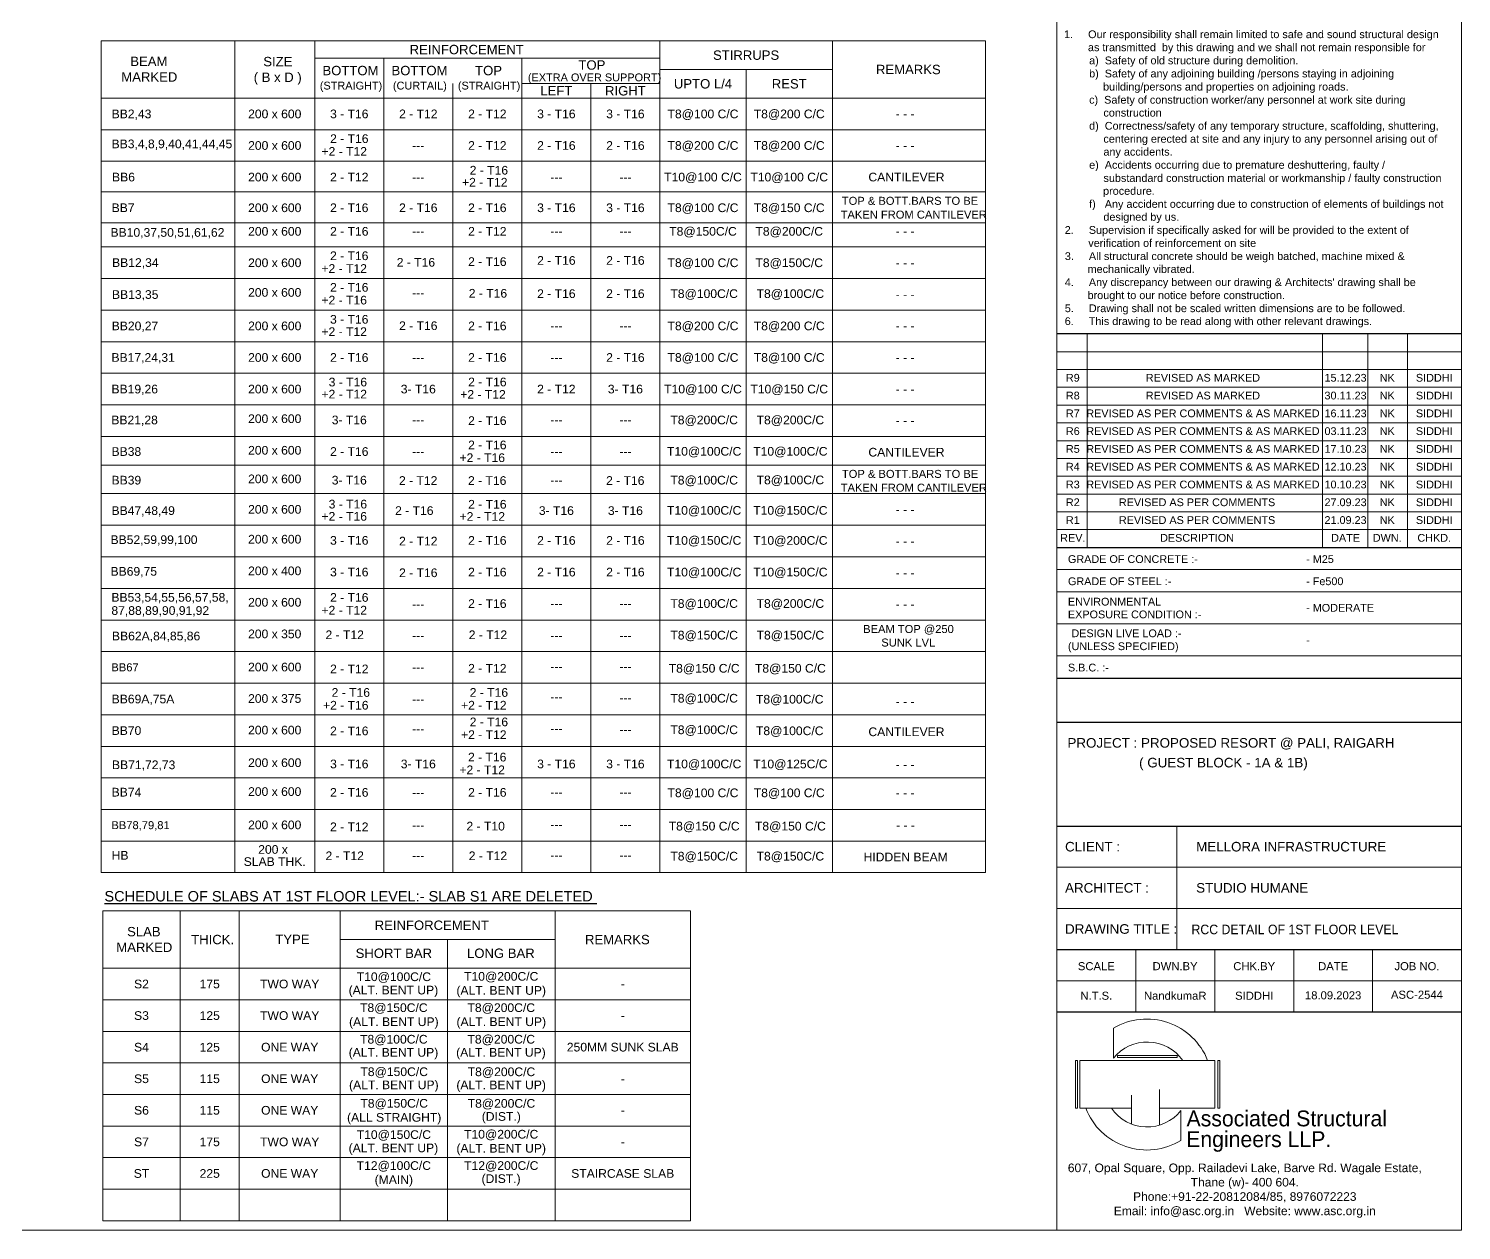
# Model space of a CAD drawing. Header units: metres. Extents: x 212016 to 305808, y -1779784 to -1707414.
# Drawn here: x 264535 to 305808, y -1779784 to -1745184 of the extents above; entities that cross this region are included whole.
import ezdxf
from ezdxf.enums import TextEntityAlignment as Align

# ---------------------------------------------------------------- set-up
doc = ezdxf.new("R2010")
doc.units = ezdxf.units.M
doc.header["$LTSCALE"] = 15
doc.header["$MEASUREMENT"] = 0
doc.layers.add('BORDER_ASC', color=4, linetype='Continuous')
for name, color, linetype, lineweight in [('FOOTING_ASC', 10, 'Continuous', 15), ('SCHEDULE LINE_ASC', 252, 'Continuous', 0), ('SCHEDULED BORDER_ASC', 4, 'Continuous', 18), ('TEXT NAMEPLATE_ASC', 7, 'Continuous', 20), ('TEXT SCHEDULE HEADER_ASC', 1, 'Continuous', 30), ('TEXT SCHEDULE_ASC', 7, 'Continuous', 5), ('VIEWPORT_ASC', 6, 'Continuous', 15)]:
    doc.layers.add(name, color=color, linetype=linetype, lineweight=lineweight)
doc.styles.add('ASC LOGO', font='CALIST.TTF', dxfattribs={"height": 300})
doc.styles.add('STANDERD ASC', font='swiss.ttf', dxfattribs={"height": 250})

# ---------------------------------------------------------------- blocks, each defined once
blk = doc.blocks.new('Engineers LLP. LOGO')
at = {"layer": 'TEXT NAMEPLATE_ASC'}
blk.add_line((-293182, -175221), (-293182, -176151), dxfattribs=at)
for points in [[(-294384, -174399), (-294384, -173613)], [(-293911, -175707), (-295263, -175707), (-295263, -174457), (-291732, -174457), (-291732, -175707), (-293182, -175707)], [(-293911, -175362), (-293911, -176122)], [(-292618, -175767), (-292618, -176549)]]:
    blk.add_lwpolyline(points, dxfattribs=at)
for points in [[(-295325, -174457), (-295380, -174457), (-295380, -175707), (-295325, -175707)], [(-292718, -174383), (-292718, -174328), (-294275, -174328), (-294275, -174383)], [(-291655, -174457), (-291600, -174457), (-291600, -175707), (-291655, -175707)]]:
    blk.add_lwpolyline(points, close=True, dxfattribs=at)
for centre, radius, start, end in [((-293511, -175087), 1713, 21.5776, 120.6319), ((-293498, -175114), 1139, 35.2704, 141.0801), ((-293511, -175087), 1713, 201.2358, 301.3999), ((-293504, -175074), 1124, 214.2894, 321.9386)]:
    blk.add_arc(centre, radius, start, end, dxfattribs=at)
at = {"layer": 'TEXT NAMEPLATE_ASC', "style": 'ASC LOGO'}
for s, p in [('Associated Structural', (-292470, -176181)), ('Engineers LLP.', (-292479, -176723))]:
    blk.add_text(s, height=415, dxfattribs=at).set_placement(p)

msp = doc.modelspace()

# ---------------------------------------------------------------- linework, layer by layer
at = {"layer": 'BORDER_ASC', "color": 4, "lineweight": -3}
for p, q in [((305807.8, -1753974, 4047.6), (294155, -1753974, 4047.6)), ((294155, -1760119.9, 4047.6), (305807.8, -1760119.9, 4047.6)), ((294155, -1763881.1, 4047.6), (305807.8, -1763881.1, 4047.6)), ((294155, -1765155.3, 4047.6), (305807.8, -1765155.3, 4047.6)), ((294155, -1768144.9, 4047.6), (305807.8, -1768144.9, 4047.6)), ((294155, -1771699.4, 4047.6), (305807.8, -1771699.4, 4047.6)), ((294155, -1773494.4, 4047.6), (305807.8, -1773494.4, 4047.6))]:
    msp.add_line(p, q, dxfattribs=at)
at = {"layer": 'BORDER_ASC', "color": 251, "lineweight": 5}
for p, q in [((295029.5, -1753974, 4047.6), (295029.5, -1760119.9, 4047.6)), ((301803.9, -1753974, 4047.6), (301803.9, -1760119.9, 4047.6)), ((303111.7, -1753974, 4047.6), (303111.7, -1760119.9, 4047.6)), ((304256.8, -1753974, 4047.6), (304256.8, -1760119.9, 4047.6)), ((305807.8, -1754486.1, 4047.6), (294155, -1754486.1, 4047.6)), ((305807.8, -1754998.3, 4047.6), (294155, -1754998.3, 4047.6)), ((305807.8, -1755510.4, 4047.6), (294155, -1755510.4, 4047.6)), ((305807.8, -1756022.6, 4047.6), (294155, -1756022.6, 4047.6)), ((305807.8, -1756534.7, 4047.6), (294155, -1756534.7, 4047.6)), ((305807.8, -1757046.9, 4047.6), (294155, -1757046.9, 4047.6)), ((305807.8, -1757559.1, 4047.6), (294155, -1757559.1, 4047.6)), ((305807.8, -1758071.2, 4047.6), (294155, -1758071.2, 4047.6)), ((305807.8, -1758583.4, 4047.6), (294155, -1758583.4, 4047.6)), ((305807.8, -1759095.5, 4047.6), (294155, -1759095.5, 4047.6)), ((305807.8, -1759607.7, 4047.6), (294155, -1759607.7, 4047.6)), ((305807.8, -1760758.1, 4047.6), (294155, -1760758.1, 4047.6)), ((305807.8, -1761396.2, 4047.6), (294155, -1761396.2, 4047.6)), ((305807.8, -1762319.6, 4047.6), (294155, -1762319.6, 4047.6)), ((305807.8, -1763243, 4047.6), (294155, -1763243, 4047.6)), ((297609.5, -1771699.4, 4047.6), (297609.5, -1768144.9, 4047.6)), ((294155, -1769329.7, 4047.6), (305807.8, -1769329.7, 4047.6)), ((294155, -1770514.6, 4047.6), (305807.8, -1770514.6, 4047.6)), ((296428.6, -1771699.4, 4047.6), (296428.6, -1773494.4, 4047.6)), ((298702.2, -1771699.4, 4047.6), (298702.2, -1773494.4, 4047.6)), ((300978.8, -1771699.4, 4047.6), (300978.8, -1773494.4, 4047.6)), ((303249.4, -1771699.4, 4047.6), (303249.4, -1773494.4, 4047.6)), ((305807.8, -1772596.9, 4047.6), (294155, -1772596.9, 4047.6))]:
    msp.add_line(p, q, dxfattribs=at)
at = {"layer": 'SCHEDULE LINE_ASC'}
for p, q in [((270472.6, -1769484.1), (270472.6, -1745533.8)), ((272777, -1769484.1), (272777, -1745533.8)), ((282720.2, -1769484.1), (282720.2, -1745533.8)), ((287687.5, -1769484.1), (287687.5, -1745533.8)), ((272777, -1746031), (282720.2, -1746031)), ((274765.7, -1769484.1), (274765.7, -1746031)), ((278743, -1769484.1), (278743, -1746031)), ((282720.2, -1746358.9), (287687.5, -1746358.9)), ((285203.9, -1769484.1), (285203.9, -1746358.9)), ((276754.3, -1769484.1), (276754.3, -1746760.1)), ((278743, -1746760.1), (282720.2, -1746760.1)), ((278743, -1769484.1), (278743, -1746760.1)), ((280731.6, -1769484.1), (280731.6, -1746760.1)), ((266621.7, -1748093.1), (292096.8, -1748093.1)), ((266621.7, -1749002.2), (292096.8, -1749002.2)), ((266621.7, -1749002.2), (292096.8, -1749002.2)), ((266621.7, -1749002.2), (292096.8, -1749002.2)), ((266621.7, -1749886), (292096.8, -1749886)), ((266621.7, -1750769.8), (292096.8, -1750769.8)), ((266621.7, -1751469.8), (292096.8, -1751469.8)), ((266621.7, -1751469.8), (292096.8, -1751469.8)), ((266621.7, -1751469.8), (292096.8, -1751469.8)), ((266621.7, -1752378.9), (292096.8, -1752378.9)), ((266621.7, -1753288), (292096.8, -1753288)), ((266621.7, -1754197.1), (292096.8, -1754197.1)), ((266621.7, -1754197.1), (292096.8, -1754197.1)), ((266621.7, -1755106.2), (292096.8, -1755106.2)), ((266621.7, -1756015.2), (292096.8, -1756015.2)), ((266621.7, -1756924.3), (292096.8, -1756924.3)), ((266621.7, -1757748.4), (292096.8, -1757748.4)), ((266621.7, -1758572.5), (292096.8, -1758572.5)), ((266621.7, -1759484.1), (292096.8, -1759484.1)), ((266621.7, -1760395.7), (292096.8, -1760395.7)), ((266621.7, -1761302.3), (292096.8, -1761302.3)), ((266621.7, -1762211.4), (292096.8, -1762211.4)), ((266621.7, -1763120.5), (292096.8, -1763120.5)), ((266621.7, -1764029.6), (292096.8, -1764029.6)), ((266621.7, -1764938.7), (292096.8, -1764938.7)), ((266621.7, -1764938.7), (292096.8, -1764938.7)), ((266621.7, -1765847.8), (292096.8, -1765847.8)), ((266621.7, -1766756.9), (292096.8, -1766756.9)), ((266621.7, -1766756.9), (292096.8, -1766756.9)), ((266621.7, -1767666), (292096.8, -1767666)), ((266621.7, -1768575), (292096.8, -1768575)), ((268899, -1779508.8), (268899, -1770585.9)), ((270603.4, -1779508.8), (270603.4, -1770585.9)), ((273507.9, -1779508.8), (273507.9, -1770585.9)), ((279698.1, -1779508.8), (279698.1, -1770585.9)), ((273507.9, -1771411), (279698.1, -1771411)), ((266671.9, -1773145.2), (283601.2, -1773145.2)), ((266671.9, -1774054.3), (283601.2, -1774054.3)), ((266671.9, -1774963.4), (283601.2, -1774963.4)), ((266671.9, -1775872.5), (283601.2, -1775872.5)), ((266671.9, -1776781.6), (283601.2, -1776781.6)), ((266671.9, -1777690.7), (283601.2, -1777690.7)), ((266671.9, -1778599.7), (283601.2, -1778599.7)), ((266671.9, -1779508.8), (283601.2, -1779508.8))]:
    msp.add_line(p, q, dxfattribs=at)
at = {"layer": 'SCHEDULE LINE_ASC', "color": 6}
for p, q in [((266621.7, -1749886), (292096.8, -1749886)), ((266621.7, -1755106.2), (292096.8, -1755106.2)), ((266621.7, -1757748.4), (292096.8, -1757748.4)), ((266621.7, -1758572.5), (292096.8, -1758572.5))]:
    msp.add_line(p, q, dxfattribs=at)
at = {"layer": 'SCHEDULE LINE_ASC', "lineweight": 0}
msp.add_line((276603, -1779508.8), (276603, -1771411), dxfattribs=at)
at = {"layer": 'SCHEDULED BORDER_ASC'}
for p, q in [((292096.8, -1745533.8), (266621.7, -1745533.8)), ((266621.7, -1745533.8), (266621.7, -1769484.1)), ((292096.8, -1769484.1), (292096.8, -1745533.8)), ((266621.7, -1747184), (292096.8, -1747184)), ((266621.7, -1769484.1), (292096.8, -1769484.1)), ((266671.9, -1770585.9), (283601.2, -1770585.9)), ((266671.9, -1779508.8), (266671.9, -1770585.9)), ((283601.2, -1770585.9), (283601.2, -1779508.8)), ((266671.9, -1772236.1), (283601.2, -1772236.1)), ((283601.2, -1779508.8), (266671.9, -1779508.8))]:
    msp.add_line(p, q, dxfattribs=at)
at = {"layer": 'VIEWPORT_ASC'}
for p, q in [((294155, -1779782.6, 4047.6), (294155, -1713537.1, 4047.6)), ((305807.8, -1713537.1, 4047.6), (305807.8, -1779782.6, 4047.6)), ((305807.8, -1713537.1, 4047.6), (305807.8, -1779782.6, 4047.6)), ((305807.8, -1779782.6, 4047.6), (212015.7, -1779783.6, 4047.6)), ((305807.8, -1779782.6, 4047.6), (294155, -1779782.6, 4047.6))]:
    msp.add_line(p, q, dxfattribs=at)

# ---------------------------------------------------------------- block references
at = {"layer": 'FOOTING_ASC', "color": 2, "linetype": 'Continuous', "xscale": 1.101061000623837, "yscale": 1.101061000623837, "zscale": 1.101061000623837}
msp.add_blockref('Engineers LLP. LOGO', (619919.2, -1582804, 4047.6), dxfattribs=at)

# ---------------------------------------------------------------- texts
at = {"layer": 'TEXT NAMEPLATE_ASC', "lineweight": -3, "style": 'STANDERD ASC'}
for s, height, p in [('1.     Our responsibility shall remain limited to safe and sound structural design', 223.169, (294363.3, -1745456.6, 4047.6)), ('as transmitted  by this drawing and we shall not remain responsible for', 223.169, (295051.1, -1745831.9, 4047.6)), ('        a)  Safety of old structure during demolition.', 223.169, (294392.5, -1746209.6, 4047.6)), ('        b)  Safety of any adjoining building /persons staying in adjoining', 223.169, (294392.5, -1746587.3, 4047.6)), ('building/persons and properties on adjoining roads.', 223.169, (295487, -1746965, 4047.6)), ('        c)  Safety of construction worker/any personnel at work site during', 223.169, (294392.5, -1747342.7, 4047.6)), ('construction', 223.169, (295495.9, -1747714.7, 4047.6)), ('        d)  Correctness/safety of any temporary structure, scaffolding, shuttering,', 223.169, (294392.5, -1748092.4, 4047.6)), ('centering erected at site and any injury to any personnel arising out of', 223.169, (295495.9, -1748467.7, 4047.6)), ('any accidents.', 223.169, (295497.4, -1748839.6, 4047.6)), ('        e)  Accidents occurring due to premature deshuttering, faulty /', 223.169, (294392.5, -1749217.3, 4047.6)), ('substandard construction material or workmanship / faulty construction', 223.169, (295498.7, -1749595, 4047.6)), ('procedure.', 223.17, (295487, -1749967, 4047.6)), ('        f)   Any accident occurring due to construction of elements of buildings not', 223.169, (294392.5, -1750342.2, 4047.6)), ('designed by us.', 223.169, (295495.9, -1750714.2, 4047.6)), ('2.     Supervision if specifically asked for will be provided to the extent of', 223.169, (294383, -1751091.9, 4047.6)), ('verification of reinforcement on site', 223.169, (295061.7, -1751467.2, 4047.6)), ('3.     All structural concrete should be weigh batched, machine mixed &', 223.169, (294385.4, -1751845.2, 4047.6)), ('mechanically vibrated.', 223.169, (295041.3, -1752217.1, 4047.6)), ("4.     Any discrepancy between our drawing & Architects' drawing shall be", 223.169, (294384.8, -1752595.1, 4047.6)), ('brought to our notice before construction.', 223.169, (295040.6, -1752970.4, 4047.6)), ('5.     Drawing shall not be scaled written dimensions are to be followed.', 223.169, (294384.2, -1753345.7, 4047.6)), ('6.     This drawing to be read along with other relevant drawings.', 223.169, (294382.2, -1753717.7, 4047.6))]:
    msp.add_text(s, height=height, dxfattribs=at).set_placement(p)
at = {"layer": 'TEXT NAMEPLATE_ASC', "style": 'STANDERD ASC'}
for s, height, p in [('R9', 223.17, (294615, -1755347.1, 4047.6)), ('REVISED AS MARKED', 223.169, (298363.6, -1755347.1, 4047.6)), ('15.12.23', 223.17, (302472.3, -1755347.1, 4047.6)), ('NK', 223.17, (303672.8, -1755347.1, 4047.6)), ('SIDDHI', 223.17, (305027, -1755347.1, 4047.6)), ('R8', 223.17, (294615, -1755859.3, 4047.6)), ('REVISED AS MARKED', 223.169, (298363.6, -1755859.3, 4047.6)), ('30.11.23', 223.17, (302472.3, -1755859.3, 4047.6)), ('NK', 223.17, (303672.8, -1755859.3, 4047.6)), ('SIDDHI', 223.17, (305027, -1755859.3, 4047.6)), ('R7', 223.17, (294615, -1756371.5, 4047.6)), ('REVISED AS PER COMMENTS & AS MARKED', 223.169, (298363.6, -1756371.5, 4047.6)), ('16.11.23', 223.17, (302472.3, -1756371.5, 4047.6)), ('NK', 223.17, (303672.8, -1756371.5, 4047.6)), ('SIDDHI', 223.17, (305027, -1756371.5, 4047.6)), ('R6', 223.17, (294615, -1756883.6, 4047.6)), ('REVISED AS PER COMMENTS & AS MARKED', 223.169, (298363.6, -1756883.6, 4047.6)), ('03.11.23', 223.17, (302472.3, -1756883.6, 4047.6)), ('NK', 223.17, (303672.8, -1756883.6, 4047.6)), ('SIDDHI', 223.17, (305027, -1756883.6, 4047.6)), ('R5', 223.17, (294615, -1757395.8, 4047.6)), ('REVISED AS PER COMMENTS & AS MARKED', 223.169, (298363.6, -1757395.8, 4047.6)), ('17.10.23', 223.17, (302472.3, -1757395.8, 4047.6)), ('NK', 223.17, (303672.8, -1757395.8, 4047.6)), ('SIDDHI', 223.17, (305027, -1757395.8, 4047.6)), ('R4', 223.17, (294615, -1757907.9, 4047.6)), ('REVISED AS PER COMMENTS & AS MARKED', 223.169, (298363.6, -1757907.9, 4047.6)), ('12.10.23', 223.17, (302472.3, -1757907.9, 4047.6)), ('NK', 223.17, (303672.8, -1757907.9, 4047.6)), ('SIDDHI', 223.17, (305027, -1757907.9, 4047.6)), ('R3', 223.17, (294615, -1758420.1, 4047.6)), ('REVISED AS PER COMMENTS & AS MARKED', 223.169, (298363.6, -1758420.1, 4047.6)), ('10.10.23', 223.17, (302472.3, -1758420.1, 4047.6)), ('NK', 223.17, (303672.8, -1758420.1, 4047.6)), ('SIDDHI', 223.17, (305027, -1758420.1, 4047.6)), ('R2', 223.17, (294615, -1758932.2, 4047.6)), ('REVISED AS PER COMMENTS', 223.169, (298194.4, -1758932.2, 4047.6)), ('27.09.23', 223.17, (302472.3, -1758932.2, 4047.6)), ('NK', 223.17, (303672.8, -1758932.2, 4047.6)), ('SIDDHI', 223.17, (305027, -1758932.2, 4047.6)), ('R1', 223.17, (294615, -1759444.4, 4047.6)), ('REVISED AS PER COMMENTS', 223.169, (298194.4, -1759444.4, 4047.6)), ('21.09.23', 223.17, (302472.3, -1759444.4, 4047.6)), ('NK', 223.17, (303672.8, -1759444.4, 4047.6)), ('SIDDHI', 223.17, (305027, -1759444.4, 4047.6)), ('REV.', 223.17, (294615, -1759956.6, 4047.6)), ('DESCRIPTION', 223.169, (298194.4, -1759956.6, 4047.6)), ('DATE', 223.17, (302472.3, -1759956.6, 4047.6)), ('DWN.', 223.17, (303672.8, -1759956.6, 4047.6)), ('CHKD.', 223.17, (305027, -1759956.6, 4047.6)), ('SCALE', 232.05, (295291.8, -1772294, 4047.6)), ('DWN.BY', 232.05, (297561.1, -1772294, 4047.6)), ('CHK.BY', 232.05, (299840.5, -1772294, 4047.6)), ('DATE', 232.05, (302114.1, -1772294, 4047.6)), ('JOB NO.', 232.05, (304528.6, -1772294, 4047.6)), ('N.T.S.', 232.05, (295291.8, -1773144.2, 4047.6)), ('NandkumaR', 232.05, (297565.4, -1773144.2, 4047.6)), ('SIDDHI', 232.05, (299840.5, -1773144.2, 4047.6)), ('18.09.2023', 232.05, (302114.1, -1773132.7, 4047.6)), ('ASC-2544', 232.05, (304528.6, -1773115.5, 4047.6))]:
    msp.add_text(s, height=height, dxfattribs=at).set_placement(p, align=Align.CENTER)
for s, height, p in [('GRADE OF CONCRETE :-', 223.169, (294474.6, -1760568.4, 4047.6)), ('- M25', 223.17, (301336.4, -1760568.4, 4047.6)), ('GRADE OF STEEL :-', 223.169, (294474.6, -1761206.6, 4047.6)), ('- Fe500', 223.17, (301336.4, -1761206.6, 4047.6)), ('ENVIRONMENTAL', 223.169, (294474.6, -1761793.4, 4047.6)), ('- MODERATE', 223.17, (301336.4, -1761971.4, 4047.6)), ('EXPOSURE CONDITION :-', 223.169, (294474.6, -1762161, 4047.6)), ('DESIGN LIVE LOAD :-', 223.169, (294575.1, -1762704.5, 4047.6)), ('(UNLESS SPECIFIED)', 223.169, (294474.6, -1763077.8, 4047.6)), ('-', 223.2, (301336.4, -1762900, 4047.6)), ('S.B.C. :-', 223.17, (294474.6, -1763691.5, 4047.6))]:
    msp.add_text(s, height=height, dxfattribs=at).set_placement(p)
for s, height, p in [('PROJECT : PROPOSED RESORT @ PALI, RAIGARH', 275.679, (294461.6, -1765747.8, 4047.6)), ('( GUEST BLOCK - 1A & 1B)', 275.679, (296525.7, -1766317.1, 4047.6)), ('CLIENT :', 275.68, (294391.9, -1768737.3, 4047.6)), ('MELLORA INFRASTRUCTURE', 275.679, (298168.2, -1768737.3, 4047.6)), ('ARCHITECT :', 275.679, (294391.9, -1769922.2, 4047.6)), ('STUDIO HUMANE', 275.679, (298168.2, -1769922.2, 4047.6)), ('DRAWING TITLE :', 275.679, (294391.9, -1771107, 4047.6))]:
    msp.add_text(s, height=height, dxfattribs=at).set_placement(p, align=Align.MIDDLE_LEFT)
at = {"layer": 'TEXT NAMEPLATE_ASC', "style": 'STANDERD ASC', "width": 0.92}
msp.add_text('RCC DETAIL OF 1ST FLOOR LEVEL', height=275.531, dxfattribs=at).set_placement((298033.2, -1771119.9, 4047.6), align=Align.MIDDLE_LEFT)
at = {"layer": 'TEXT NAMEPLATE_ASC', "insert": (294518.7, -1777860.7, 4047.6), "char_height": 247.739, "width": 10100.677, "attachment_point": 1, "style": 'STANDERD ASC'}
msp.add_mtext('\\pxqc;607, Opal Square, Opp. Railadevi Lake, Barve Rd. Wagale Estate,\\PThane (w)- 400 604.\\PPhone:+91-22-20812084/85, 8976072223\\PEmail: info@asc.org.in   Website: www.asc.org.in', dxfattribs=at)
at = {"layer": 'TEXT SCHEDULE HEADER_ASC', "lineweight": -3, "style": 'STANDERD ASC'}
for s, p in [('REINFORCEMENT', (275509.7, -1745919.9)), ('REINFORCEMENT', (274503.8, -1771133.1)), ('SLAB', (267371.7, -1771318.7)), ('MARKED', (267060.2, -1771768.7))]:
    msp.add_text(s, height=270, dxfattribs=at).set_placement(p)
at = {"layer": 'TEXT SCHEDULE HEADER_ASC', "style": 'STANDERD ASC'}
for s, p in [('STIRRUPS', (285203.9, -1745946.3)), ('REMARKS', (289876.2, -1746358.9)), ('UPTO L/4', (283962, -1746771.4)), ('REST', (286445.7, -1746771.4)), ('LEFT', (279737.3, -1746972.2)), ('RIGHT', (281725.9, -1746972.2)), ('REMARKS', (281494.3, -1771411))]:
    msp.add_text(s, height=270, dxfattribs=at).set_placement(p, align=Align.MIDDLE_CENTER)
at = {"layer": 'TEXT SCHEDULE HEADER_ASC', "linetype": 'Continuous', "style": 'STANDERD ASC'}
for s, height, p in [('BEAM', 270, (267463.3, -1746259.6)), ('SIZE', 270, (271295.2, -1746266.6)), ('TOP', 270, (280373.9, -1746365)), ('MARKED', 270, (267204.6, -1746709.6)), ('( B x D )', 270, (271018.6, -1746718.8)), ('BOTTOM', 270, (272999.4, -1746524.8)), ('BOTTOM', 270, (274988, -1746524.8)), ('TOP', 270, (277396.4, -1746524.8)), ('(EXTRA OVER SUPPORT)', 224.991, (278917.2, -1746698.9)), ('(STRAIGHT)', 225, (272922.8, -1746935.6)), ('(CURTAIL)', 225, (275028.3, -1746935.6)), ('(STRAIGHT)', 225, (276900, -1746935.6))]:
    msp.add_text(s, height=height, dxfattribs=at).set_placement(p)
at = {"layer": 'TEXT SCHEDULE HEADER_ASC', "style": 'STANDERD ASC'}
for s, height, p in [('%%USCHEDULE OF SLABS AT 1ST FLOOR LEVEL:- SLAB S1 ARE DELETED ', 300, (266717.4, -1770314.1)), ('THICK.', 270, (269217.6, -1771546)), ('TYPE', 270, (271641.4, -1771541.4))]:
    msp.add_text(s, height=height, dxfattribs=at).set_placement(p)
for s, p in [('SHORT BAR', (275055.4, -1771940.4)), ('LONG BAR', (278138.4, -1771940.4))]:
    msp.add_text(s, height=270, dxfattribs=at).set_placement(p, align=Align.CENTER)
at = {"layer": 'TEXT SCHEDULE_ASC', "style": 'STANDERD ASC'}
for s, height, p in [('BB2,43', 250, (266925.8, -1747638.5)), ('BB3,4,8,9,40,41,44,45', 250, (266924.3, -1748502.1)), ('BB6', 250, (266937.3, -1749456.7)), ('BB7', 250, (266926.3, -1750340.5)), ('BB10,37,50,51,61,62', 250, (266893.7, -1751050.8)), ('BB12,34', 250, (266938.3, -1751919.7)), ('BB13,35', 250, (266935.2, -1752838.7)), ('BB20,27', 250, (266928.3, -1753742.5)), ('BB17,24,31', 250, (266921.3, -1754651.6)), ('BB19,26', 250, (266921.3, -1755560.7)), ('BB21,28', 250, (266917.1, -1756450.5)), ('BB38', 250, (266922.8, -1757359.5)), ('BB39', 250, (266922.8, -1758183.7)), ('BB47,48,49', 250, (266922.8, -1759060.2)), ('BB52,59,99,100', 250, (266894.4, -1759897.4)), ('BB69,75', 250, (266894.4, -1760809)), ('BB53,54,55,56,57,58,', 250, (266918.8, -1761558.3)), ('87,88,89,90,91,92', 250, (266918.8, -1761938)), ('BB62A,84,85,86', 250, (266935.2, -1762671.3)), ('BB67', 230, (266918.8, -1763572.1)), ('BB69A,75A', 250, (266926.3, -1764484.8)), ('BB70', 250, (266926.3, -1765393.9)), ('BB71,72,73', 250, (266935.2, -1766380.1)), ('BB74', 250, (266926.3, -1767167.4)), ('BB78,79,81', 230, (266918.8, -1768117.6)), ('HB', 250, (266926.3, -1768985.6))]:
    msp.add_text(s, height=height, dxfattribs=at).set_placement(p, align=Align.MIDDLE_LEFT)
for s, p in [('200 x 600', (271624.8, -1747638.5)), ('3 - T16', (273771.4, -1747638.5)), ('2 - T12', (275760, -1747638.5)), ('2 - T12', (277748.6, -1747638.5)), ('3 - T16', (279737.3, -1747638.5)), ('3 - T16', (281725.9, -1747638.5)), ('T8@100 C/C', (283962, -1747638.5)), ('T8@200 C/C', (286445.7, -1747638.5)), ('2 - T16', (273772.4, -1748351)), ('200 x 600', (271624.8, -1748547.6)), ('+2 - T12', (273626.7, -1748718.3)), ('---', (275760, -1748547.6)), ('2 - T12', (277748.6, -1748547.6)), ('2 - T16', (279737.3, -1748547.6)), ('2 - T16', (281725.9, -1748547.6)), ('T8@200 C/C', (283962, -1748547.6)), ('T8@200 C/C', (286445.7, -1748547.6)), ('2 - T16', (277793.5, -1749260.1)), ('200 x 600', (271624.8, -1749456.7)), ('2 - T12', (273771.4, -1749456.7)), ('---', (275760, -1749456.7)), ('+2 - T12', (277674.7, -1749605.9)), ('---', (279737.3, -1749456.7)), ('---', (281725.9, -1749456.7)), ('T10@100 C/C', (283962, -1749456.7)), ('T10@100 C/C', (286445.7, -1749456.7)), ('200 x 600', (271624.8, -1750340.5)), ('2 - T16', (273771.4, -1750340.5)), ('2 - T16', (275760, -1750340.5)), ('2 - T16', (277748.6, -1750340.5)), ('3 - T16', (279737.3, -1750340.5)), ('3 - T16', (281725.9, -1750340.5)), ('T8@100 C/C', (283962, -1750340.5)), ('T8@150 C/C', (286445.7, -1750340.5)), ('200 x 600', (271624.8, -1751019.3)), ('2 - T16', (273771.4, -1751019.3)), ('---', (275760, -1751019.3)), ('2 - T12', (277748.6, -1751019.3)), ('---', (279737.3, -1751019.3)), ('---', (281725.9, -1751019.3)), ('T8@150C/C', (283962, -1751019.3)), ('T8@200C/C', (286445.7, -1751019.3)), ('2 - T16', (273770.8, -1751723.1)), ('200 x 600', (271624.8, -1751924.3)), ('+2 - T12', (273625.1, -1752090.4)), ('2 - T16', (275691.2, -1751911.5)), ('2 - T16', (277748.6, -1751891.6)), ('2 - T16', (279737.3, -1751857.2)), ('2 - T16', (281725.9, -1751857.2)), ('T8@100 C/C', (283962, -1751924.3)), ('T8@150C/C', (286445.7, -1751924.3)), ('200 x 600', (271623.7, -1752778)), ('2 - T16', (273770.8, -1752632.2)), ('---', (275760, -1752790.6)), ('2 - T16', (277766.1, -1752803.4)), ('2 - T16', (279737.3, -1752814.1)), ('2 - T16', (281725.9, -1752814.1)), ('T8@100C/C', (283995.3, -1752814.1)), ('T8@100C/C', (286479, -1752814.1)), ('+2 - T16', (273625.1, -1752999.5)), ('200 x 600', (271624.8, -1753742.5)), ('3 - T16', (273770.8, -1753553)), ('2 - T16', (275760, -1753737)), ('2 - T16', (277748.6, -1753742.5)), ('T8@200 C/C', (283962, -1753742.5)), ('T8@200 C/C', (286445.7, -1753742.5)), ('+2 - T12', (273625.1, -1753908.6)), ('---', (279737.3, -1753742.5)), ('---', (281725.9, -1753742.5)), ('200 x 600', (271624.8, -1754651.6)), ('2 - T16', (273771.4, -1754651.6)), ('---', (275760, -1754651.6)), ('2 - T16', (277748.6, -1754651.6)), ('---', (279737.3, -1754651.6)), ('2 - T16', (281725.9, -1754651.6)), ('T8@100 C/C', (283962, -1754651.6)), ('T8@100 C/C', (286445.7, -1754651.6)), ('3 - T16', (273731.3, -1755359.2)), ('2 - T16', (277749.7, -1755356.6)), ('200 x 600', (271624.8, -1755560.7)), ('+2 - T12', (273626.7, -1755707.4)), ('3- T16', (275760, -1755560.7)), ('+2 - T12', (277623.9, -1755715.4)), ('2 - T12', (279737.3, -1755560.7)), ('3- T16', (281725.9, -1755560.7)), ('T10@100 C/C', (283962, -1755560.7)), ('T10@150 C/C', (286445.7, -1755560.7)), ('200 x 600', (271623.7, -1756414.4)), ('3- T16', (273771.4, -1756450.5)), ('---', (275760, -1756450.5)), ('2 - T16', (277748.6, -1756469.8)), ('---', (279737.3, -1756450.5)), ('---', (281725.9, -1756450.5)), ('T8@200C/C', (283995.3, -1756450.5)), ('T8@200C/C', (286479, -1756450.5)), ('200 x 600', (271623.7, -1757323.5)), ('2 - T16', (273771.4, -1757359.5)), ('---', (275760, -1757359.5)), ('2 - T16', (277748.6, -1757170)), ('---', (279737.3, -1757359.5)), ('---', (281725.9, -1757359.5)), ('T10@100C/C', (283995.3, -1757353.7)), ('T10@100C/C', (286479, -1757353.7)), ('+2 - T16', (277602.9, -1757537.3)), ('200 x 600', (271623.7, -1758147.6)), ('3- T16', (273771.4, -1758183.7)), ('2 - T12', (275756.9, -1758194.5)), ('2 - T16', (277745.6, -1758194.5)), ('---', (279737.3, -1758183.7)), ('2 - T16', (281722.8, -1758194.5)), ('T8@100C/C', (283995.3, -1758183.7)), ('T8@100C/C', (286479, -1758177.8)), ('200 x 600', (271623.7, -1759024.1)), ('3 - T16', (273731.3, -1758873.4)), ('2 - T16', (275644.9, -1759060.2)), ('2 - T16', (277749.7, -1758878.3)), ('3- T16', (279737.3, -1759060.2)), ('3- T16', (281725.9, -1759060.2)), ('T10@100C/C', (283995.3, -1759054.4)), ('T10@150C/C', (286479, -1759054.4)), ('+2 - T16', (273626.7, -1759226.2)), ('+2 - T12', (277603.9, -1759229.7)), ('200 x 600', (271623.7, -1759883.3)), ('3 - T16', (273771.4, -1759917.4)), ('2 - T12', (275760, -1759938.7)), ('2 - T16', (277748.6, -1759919.4)), ('2 - T16', (279737.3, -1759919.4)), ('2 - T16', (281725.9, -1759919.4)), ('T10@150C/C', (283995.3, -1759919.4)), ('T10@200C/C', (286479, -1759919.4)), ('200 x 400', (271623.7, -1760794.9)), ('3 - T16', (273771.4, -1760829)), ('2 - T16', (275760, -1760850.3)), ('2 - T16', (277748.6, -1760830.9)), ('2 - T16', (279737.3, -1760830.9)), ('2 - T16', (281725.9, -1760830.9)), ('T10@100C/C', (283995.3, -1760830.9)), ('T10@150C/C', (286479, -1760830.9)), ('2 - T16', (273772.4, -1761560.3)), ('200 x 600', (271623.7, -1761699.5)), ('+2 - T12', (273626.7, -1761927.6)), ('---', (275760, -1761756.9)), ('2 - T16', (277748.6, -1761737.5)), ('---', (279737.3, -1761735.6)), ('---', (281725.9, -1761735.6)), ('T8@100C/C', (283995.3, -1761735.6)), ('T8@200C/C', (286479, -1761735.6)), ('200 x 350', (271623.7, -1762610.5)), ('2 - T12', (273640.2, -1762636.4)), ('---', (275760, -1762653.1)), ('2 - T12', (277765.8, -1762636.4)), ('---', (279737.3, -1762653.1)), ('---', (281725.9, -1762653.1)), ('T8@150C/C', (283995.3, -1762646.6)), ('T8@150C/C', (286479, -1762646.6)), ('200 x 600', (271623.7, -1763564.5)), ('2 - T12', (273771.4, -1763619.9)), ('2 - T12', (277748.6, -1763600.6)), ('---', (279737.3, -1763553.8)), ('---', (281725.9, -1763553.8)), ('T8@150 C/C', (283995.3, -1763600.6)), ('T8@150 C/C', (286479, -1763600.6)), ('---', (275760, -1763573.1)), ('200 x 375', (271623.7, -1764470.5)), ('2 - T16', (273816.6, -1764296.5)), ('2 - T16', (277793.9, -1764296.5)), ('T8@100C/C', (283995.3, -1764462.8)), ('T8@100C/C', (286460.2, -1764491.4)), ('+2 - T16', (273670.8, -1764663.8)), ('---', (275760, -1764493.9)), ('+2 - T12', (277648.1, -1764663.8)), ('---', (279737.3, -1764424.9)), ('---', (281725.9, -1764455.1)), ('2 - T16', (277793.9, -1765145)), ('200 x 600', (271623.7, -1765379.6)), ('2 - T16', (273771.4, -1765402.8)), ('---', (275760, -1765342.4)), ('+2 - T12', (277648.1, -1765512.3)), ('---', (279737.3, -1765334)), ('---', (281725.9, -1765364.2)), ('T8@100C/C', (283995.3, -1765371.9)), ('T8@100C/C', (286460.2, -1765400.5)), ('2 - T16', (277745.6, -1766157.5)), ('200 x 600', (271623.7, -1766319.3)), ('3 - T16', (273771.4, -1766355.4)), ('3- T16', (275760, -1766355.4)), ('+2 - T12', (277599.8, -1766524.8)), ('3 - T16', (279737.3, -1766355.4)), ('3 - T16', (281725.9, -1766355.4)), ('T10@100C/C', (283995.3, -1766355.4)), ('T10@125C/C', (286479, -1766355.4)), ('200 x 600', (271623.7, -1767150.7)), ('2 - T16', (273771.4, -1767173.9)), ('---', (275760, -1767173.9)), ('2 - T16', (277748.6, -1767173.9)), ('---', (279737.3, -1767165.5)), ('---', (281725.9, -1767165.5)), ('T8@100 C/C', (283962, -1767186.8)), ('T8@100 C/C', (286445.7, -1767186.8)), ('200 x 600', (271623.7, -1768109.9)), ('2 - T12', (273771.4, -1768165.4)), ('2 - T10 ', (277748.6, -1768146)), ('---', (279737.3, -1768099.2)), ('---', (281725.9, -1768099.2)), ('T8@150 C/C', (283995.3, -1768146)), ('T8@150 C/C', (286479, -1768146)), ('---', (275760, -1768118.5)), ('200 x ', (271623.7, -1768817.1)), ('2 - T12', (273640.2, -1769000.1)), ('2 - T12', (277765.8, -1769000.1)), ('T8@150C/C', (283995.3, -1769010.3)), ('T8@150C/C', (286479, -1769010.3)), ('SLAB THK.', (271623.7, -1769166.7)), ('---', (275760, -1768992.1)), ('---', (279737.3, -1768983.6)), ('---', (281725.9, -1768983.6)), ('S2', (267785.4, -1772690.7)), ('175', (269751.2, -1772690.7)), ('TWO WAY', (272055.7, -1772690.7)), ('T10@100C/C', (275056.5, -1772482)), ('T10@200C/C', (278148.5, -1772471)), ('(ALT. BENT UP)', (275043.3, -1772865.5)), ('(ALT. BENT UP)', (278148.5, -1772875.5)), ('-', (281649.7, -1772690.7)), ('S3', (267785.4, -1773599.7)), ('125', (269751.2, -1773599.7)), ('TWO WAY', (272055.7, -1773599.7)), ('T8@150C/C', (275055.4, -1773372.5)), ('T8@150C/C', (275055.4, -1773372.5)), ('T8@200C/C', (278150.5, -1773372.5)), ('(ALT. BENT UP)', (275055.4, -1773777)), ('(ALT. BENT UP)', (278150.5, -1773777)), ('-', (281649.7, -1773599.7)), ('-', (281649.7, -1773599.7)), ('T8@100C/C', (275055.4, -1774281.6)), ('T8@200C/C', (278150.5, -1774281.6)), ('S4', (267785.4, -1774509.9)), ('125', (269751.2, -1774509.9)), ('ONE WAY', (272055.7, -1774508.8)), ('(ALT. BENT UP)', (275045.4, -1774659.3)), ('(ALT. BENT UP)', (278140.5, -1774659.3)), ('250MM SUNK SLAB', (281649.7, -1774508.8)), ('T8@150C/C', (275065.5, -1775217.4)), ('T8@200C/C', (278156.3, -1775219.4)), ('S5', (267785.4, -1775419)), ('115', (269751.2, -1775419)), ('ONE WAY', (272055.7, -1775417.9)), ('(ALT. BENT UP)', (275055.4, -1775595.2)), ('(ALT. BENT UP)', (278146.3, -1775597.2)), ('-', (281649.7, -1775419)), ('S6', (267785.4, -1776327)), ('115', (269751.2, -1776327)), ('ONE WAY', (272055.7, -1776327)), ('T8@150C/C', (275065.5, -1776126.5)), ('T8@200C/C', (278156.3, -1776128.5)), ('(DIST.)', (278150.5, -1776504.3)), ('-', (281649.7, -1776327)), ('(ALL STRAIGHT)', (275065.5, -1776531.1)), ('S7', (267785.4, -1777236.1)), ('175', (269751.2, -1777236.1)), ('TWO WAY', (272055.7, -1777236.1)), ('T10@150C/C', (275056.5, -1777027.5)), ('T10@200C/C', (278148.5, -1777016.4)), ('(ALT. BENT UP)', (275043.3, -1777411)), ('(ALT. BENT UP)', (278148.5, -1777421)), ('-', (281649.7, -1777236.1)), ('ST', (267785.4, -1778146.3)), ('225', (269751.2, -1778146.3)), ('ONE WAY', (272055.7, -1778145.2)), ('T12@100C/C', (275055.4, -1777919)), ('T12@200C/C', (278150.5, -1777919)), ('STAIRCASE SLAB', (281649.7, -1778146.3)), ('(MAIN)', (275055.4, -1778323.5)), ('(DIST.)', (278144.8, -1778294.8))]:
    msp.add_text(s, height=250, dxfattribs=at).set_placement(p, align=Align.MIDDLE_CENTER)
at = {"layer": 'TEXT SCHEDULE_ASC', "lineweight": -3, "style": 'STANDERD ASC'}
for s, height, p in [('- - -', 250, (289511.3, -1747763.5)), ('- - -', 250, (289511.3, -1748672.6)), ('CANTILEVER', 250, (288726.5, -1749581.4)), ('TOP & BOTT.BARS TO BE', 230, (287960.8, -1750255.8)), (' TAKEN FROM CANTILEVER', 230, (287837.3, -1750652.8)), ('- - -', 250, (289511.3, -1751144.3)), ('- - -', 250, (289511.3, -1752049.3)), ('- - -', 250, (289511.3, -1752958.4)), ('- - -', 250, (289511.3, -1753867.5)), ('- - -', 250, (289511.3, -1754776.6)), ('- - -', 250, (289511.3, -1755685.7)), ('- - -', 250, (289511.3, -1756594.8)), ('CANTILEVER', 250, (288726.5, -1757503.6)), ('TOP & BOTT.BARS TO BE', 230, (287963.6, -1758118.2)), (' TAKEN FROM CANTILEVER', 230, (287840.1, -1758515.3)), ('- - -', 250, (289511.3, -1759154.6)), ('- - -', 250, (289511.3, -1760063.7)), ('- - -', 250, (289511.3, -1760975.3)), ('- - -', 250, (289511.3, -1761881.9)), ('BEAM TOP @250', 230, (288575.1, -1762584.8)), ('SUNK LVL', 230, (289097.6, -1762974)), ('- - -', 250, (289511.3, -1764681.6)), ('CANTILEVER', 250, (288726.5, -1765554.2)), ('- - -', 250, (289511.3, -1766499.7)), ('- - -', 250, (289511.3, -1767311.8)), ('- - -', 250, (289522.9, -1768243.5)), ('HIDDEN BEAM', 250, (288587.9, -1769159.3))]:
    msp.add_text(s, height=height, dxfattribs=at).set_placement(p)

doc.saveas('drawing.dxf')
